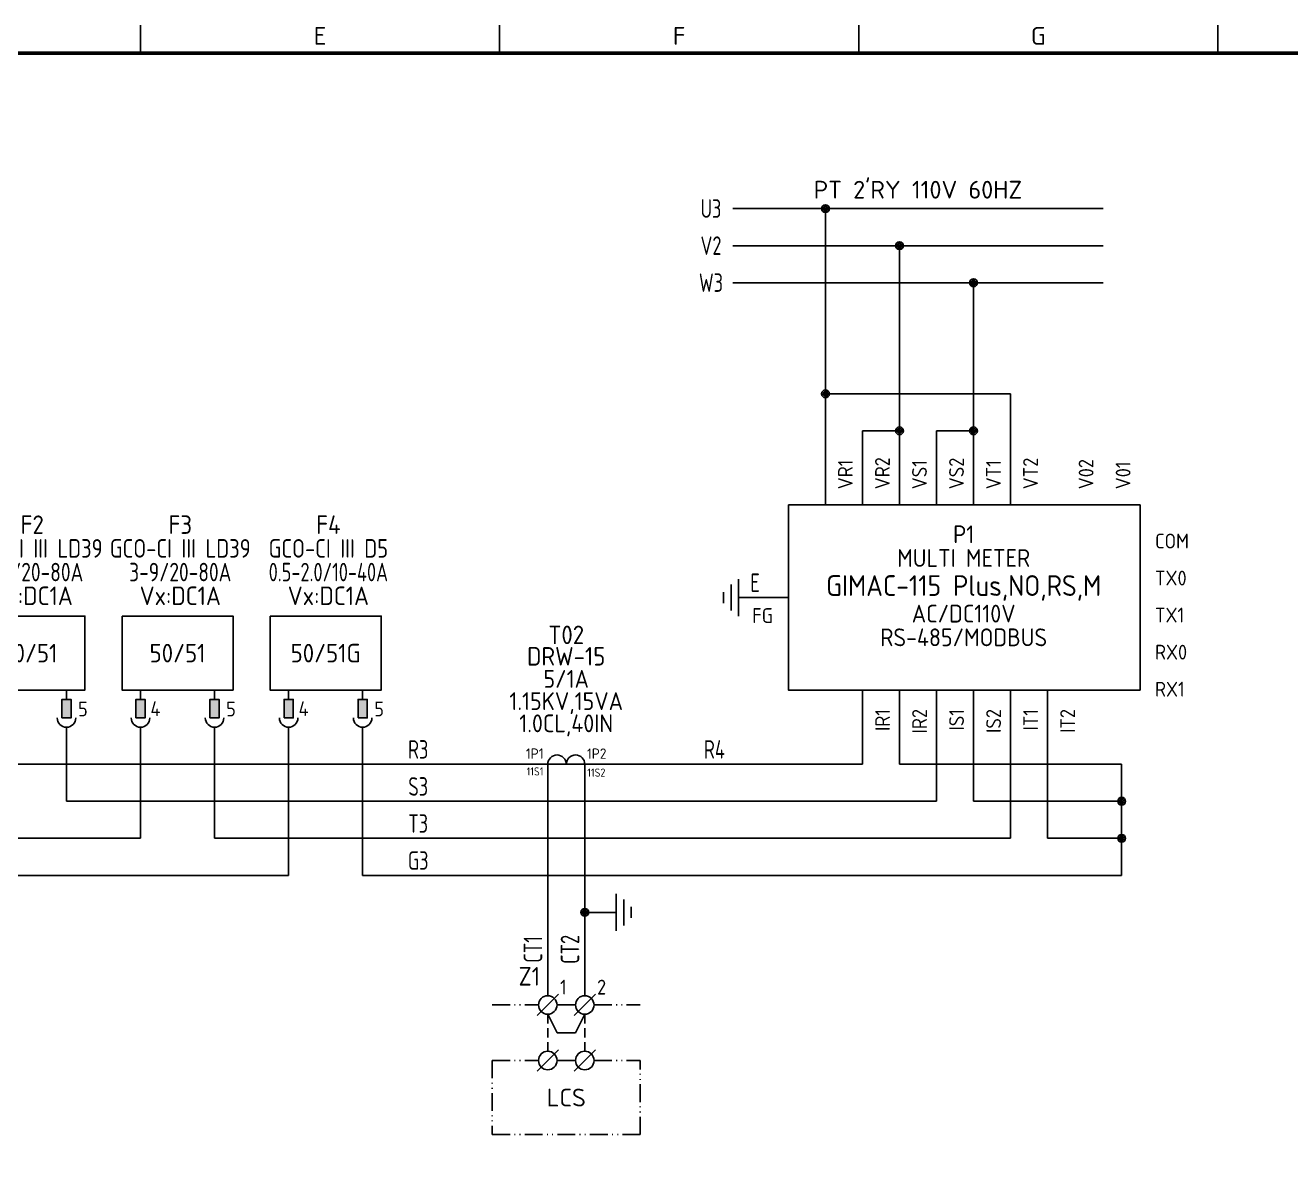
# Model space of a CAD drawing. Header units: millimetres. Extents: x 0 to 556, y 1 to 306.
# Drawn here: x 194.4 to 365.3, y 134.7 to 287.2 of the extents above; entities that cross this region are included whole.
import ezdxf
from ezdxf.enums import TextEntityAlignment as Align

# ---------------------------------------------------------------- set-up
doc = ezdxf.new("R2010")
doc.units = ezdxf.units.MM
doc.linetypes.add('ACAD_ISO12W100', pattern=[21, 12, -3, 0, -3, 0, -3])
doc.linetypes.add('HIDDEN', pattern=[0.375, 0.25, -0.125])
for name, color, linetype in [('MISC', 7, 'Continuous'), ('Normal Text', 7, 'Continuous'), ('Sheet Line', 3, 'Continuous'), ('Sheet Text', 2, 'Continuous'), ('SYMS', 7, 'Continuous'), ('TAGS', 7, 'Continuous'), ('TERMS', 7, 'Continuous'), ('WIRE(DEFAULT)', 7, 'Continuous'), ('WIRE_GREEN', 3, 'Continuous'), ('WIRE_RED', 1, 'Continuous'), ('WIREFIXED', 7, 'Continuous')]:
    doc.layers.add(name, color=color, linetype=linetype)
doc.layers.add('Sheet Out Line', color=2, linetype='Continuous', lineweight=50)
doc.styles.add('WD', font='ISOCP2.shx')
doc.styles.add('WD_IEC', font='ISOCP2.shx', dxfattribs={"width": 1.1, "height": 2.4, "bigfont": 'whgtxt.shx'})

# ---------------------------------------------------------------- blocks, each defined once
blk = doc.blocks.new('VH61_MULTIMFT1')
blk.add_lwpolyline([(0, 25), (47.5, 25), (47.5, 0), (0, 0)], close=True)
at = {"linetype": 'Continuous', "style": 'WD'}
for tag, p in [('TERM01', (6.7, 27.12)), ('TERM02', (11.7, 27.12)), ('TERM03', (16.7, 27.12)), ('TERM04', (21.7, 27.12)), ('TERM05', (26.7, 27.12)), ('TERM06', (31.7, 27.12)), ('TERM07', (39.2, 27.12)), ('TERM08', (44.2, 27.12))]:
    blk.add_attdef(tag, text='', height=2, rotation=90, dxfattribs=at).set_placement(p, align=Align.TOP_LEFT)
at = {"style": 'WD', "flags": 1}
for tag, p in [('X2TERM01', (5, 25)), ('X2TERM02', (10, 25)), ('X2TERM03', (15, 25)), ('X2TERM04', (20, 25)), ('X2TERM05', (25, 25)), ('X2TERM06', (30, 25)), ('X2TERM07', (37.5, 25)), ('X2TERM08', (42.5, 25))]:
    blk.add_attdef(tag, p, '', height=0.34, rotation=90, dxfattribs=at)
at = {"style": 'WD_IEC'}
for tag, height, p in [('TAG1', 2.4, (23.67, 21.04)), ('RATING12', 2.4, (23.67, 17.84)), ('RATING11', 2.8, (23.67, 14.12)), ('RATING1', 2.4, (23.67, 10.33)), ('RATING2', 2.4, (23.67, 7.13)), ('TEXT1', 2.4, (23.67, 3.93))]:
    blk.add_attdef(tag, text='', height=height, dxfattribs=at).set_placement(p, align=Align.MIDDLE_CENTER)
at = {"style": 'WD', "flags": 1}
for tag, p in [('X1TERM16', (47.5, 22.5)), ('X1TERM17', (47.5, 17.5)), ('X1TERM18', (47.5, 12.5)), ('X1TERM19', (47.5, 7.5)), ('X1TERM20', (47.5, 2.5))]:
    blk.add_attdef(tag, p, '', height=0.34, dxfattribs=at)
at = {"linetype": 'Continuous', "style": 'WD'}
for tag, p in [('TERM16', (49.51, 19.13)), ('TERM17', (49.51, 14.13)), ('TERM18', (49.51, 9.13)), ('TERM19', (49.51, 4.13)), ('TERM20', (49.51, -0.87))]:
    blk.add_attdef(tag, p, '', height=2, dxfattribs=at)
at = {"flags": 1}
for tag, height, style, p in [('X4TERM15', 0.34, 'WD', (0, 12.5)), ('INST', 1, 'WD_IEC', (-2.2, 3.75)), ('CAT', 1, 'WD_IEC', (-2.28, 1.08)), ('LOC', 1, 'WD_IEC', (-2.31, 2.41)), ('FAMILY', 1, 'WD_IEC', (-2.21, -0.31)), ('MFG', 1, 'WD_IEC', (-2.42, -1.61)), ('WDTAGALT', 1, 'WD_IEC', (-2.42, -4.39)), ('ASSYCODE', 1, 'WD_IEC', (-2.37, -2.9)), ('PEER_PINLIST', 1, 'WD_IEC', (-2.37, -5.68))]:
    blk.add_attdef(tag, text='', height=height, dxfattribs=dict(at, style=style)).set_placement(p, align=Align.RIGHT)
at = {"linetype": 'Continuous', "style": 'WD'}
blk.add_attdef('TERM15', text='', height=2, dxfattribs=at).set_placement((-2.08, 9.07), align=Align.RIGHT)
at = {"style": 'WD', "flags": 1}
for tag, p in [('X8TERM09', (10, 0)), ('X8TERM10', (15, 0)), ('X8TERM11', (20, 0)), ('X8TERM12', (25, 0)), ('X8TERM13', (30, 0)), ('X8TERM14', (35, 0))]:
    blk.add_attdef(tag, text='', height=0.34, rotation=90, dxfattribs=at).set_placement(p, align=Align.RIGHT)
at = {"linetype": 'Continuous', "style": 'WD'}
for tag, p in [('TERM09', (11.71, -2.55)), ('TERM10', (16.71, -2.55)), ('TERM11', (21.71, -2.55)), ('TERM12', (26.71, -2.55)), ('TERM13', (31.71, -2.55)), ('TERM14', (36.71, -2.55))]:
    blk.add_attdef(tag, text='', height=2, rotation=90, dxfattribs=at).set_placement(p, align=Align.TOP_RIGHT)
blk = doc.blocks.new('WDDOT')
for radius in [0.529, 0.33, 0.164]:
    blk.add_circle((0, 0), radius)
blk = doc.blocks.new('HGND3')
at = {"color": 3}
for p, q in [((-2.75, -1.75), (-2.75, 1.75)), ((-1.75, -2.5), (-1.75, 2.5)), ((-3.75, -0.75), (-3.75, 0.75)), ((0, 0), (-1.75, 0))]:
    blk.add_line(p, q, dxfattribs=at)
at = {"style": 'WD_IEC'}
for tag, p in [('INST', (2.1, 10.03)), ('LOC', (2.1, 6.53))]:
    blk.add_attdef(tag, text='', height=2.5, dxfattribs=at).set_placement(p, align=Align.RIGHT)
at = {"color": 3, "style": 'WD_IEC', "flags": 1}
blk.add_attdef('TAG1', text='', height=2.4, dxfattribs=at).set_placement((2, 3.39), align=Align.RIGHT)
at = {"style": 'WD_IEC', "flags": 1}
blk.add_attdef('X1TERM01', (0, 0), '', height=0.32, dxfattribs=at)
blk = doc.blocks.new('WD_WNH')
at = {"linetype": 'Continuous', "style": 'WD_IEC', "width": 0.8}
blk.add_attdef('WIRENO', text='', height=2.5, dxfattribs=at).set_placement((0, 0.75), align=Align.CENTER)
at = {"style": 'WD_IEC', "flags": 1}
for tag, p in [('W08USER', (0, 0.375)), ('W04USER', (0, 0.875)), ('W05USER', (0, 0.75)), ('W09USER', (0, 0.25)), ('W03USER', (0, 1)), ('W06USER', (0, 0.625)), ('W07USER', (0, 0.5)), ('W02USER', (0, 1.125)), ('W01USER', (0, 1.25)), ('W10USER', (0, 0.125))]:
    blk.add_attdef(tag, text='', height=0.08, dxfattribs=at).set_placement(p, align=Align.CENTER)
blk = doc.blocks.new('HDA1_CT1')
for p, q in [((-5, 0), (5, 0)), ((2.5, 0), (2.5, -2.5))]:
    blk.add_line(p, q)
for centre in [(-1.25, 0), (1.25, 0)]:
    blk.add_arc(centre, 1.25, 0, 180)
at = {"layer": 'SYMS'}
blk.add_line((-2.5, -2.5), (-2.5, 0), dxfattribs=at)
at = {"style": 'WD_IEC'}
for tag, height, p in [('TAG1', 2.5, (-0.01, 17.84)), ('RATING11', 2.5, (-0.01, 14.95)), ('RATING1', 2.4, (-0.01, 11.95)), ('RATING2', 2.4, (-0.01, 8.95)), ('RATING3', 2.4, (-0.01, 5.95)), ('RATING4', 2.4, (-0.01, 2.95))]:
    blk.add_attdef(tag, text='', height=height, dxfattribs=at).set_placement(p, align=Align.CENTER)
at = {"flags": 1}
for tag, p, height, style in [('LOC', (9.33, 5.86), 1, 'WD_IEC'), ('INST', (9.44, 7.12), 1, 'WD_IEC'), ('FAMILY', (9.34, 4.5), 1, 'WD_IEC'), ('CAT', (9.38, 3.25), 1, 'WD_IEC'), ('MFG', (9.32, 2), 1, 'WD_IEC'), ('X4TERM01', (-5, 0), 0.08, 'WD'), ('X1TERM02', (5, 0), 0.08, 'WD'), ('ASSYCODE', (9.19, 0.68), 1, 'WD_IEC'), ('X4TERM03', (-2.5, -2.5), 0.08, 'WD'), ('X1TERM04', (2.5, -2.5), 0.08, 'WD')]:
    blk.add_attdef(tag, p, '', height=height, dxfattribs=dict(at, style=style))
at = {"style": 'WD_IEC', "width": 1.05}
blk.add_attdef('TERM01', text='', height=1.4, dxfattribs=at).set_placement((-3.06, 0.31), align=Align.BOTTOM_RIGHT)
blk.add_attdef('TERM02', text='', height=1.4, dxfattribs=at).set_placement((2.78, 0.31), align=Align.BOTTOM_LEFT)
at = {"style": 'WD_IEC'}
blk.add_attdef('TERM03', text='', height=1.1, dxfattribs=at).set_placement((-3.09, -0.42), align=Align.TOP_RIGHT)
blk.add_attdef('TERM04', text='', height=1.1, dxfattribs=at).set_placement((2.84, -0.58), align=Align.TOP_LEFT)
blk = doc.blocks.new('HGND2')
at = {"color": 3}
for p, q in [((1.75, -2.5), (1.75, 2.5)), ((2.75, -1.75), (2.75, 1.75)), ((0, 0), (1.75, 0)), ((3.75, -0.75), (3.75, 0.75))]:
    blk.add_line(p, q, dxfattribs=at)
at = {"style": 'WD_IEC'}
for tag, p in [('INST', (10.12, 7)), ('LOC', (10.12, 3.5))]:
    blk.add_attdef(tag, text='', height=2.5, dxfattribs=at).set_placement(p, align=Align.RIGHT)
at = {"color": 3, "style": 'WD_IEC', "flags": 1}
blk.add_attdef('TAG1', (4, 0.13), '', height=2.4, dxfattribs=at)
at = {"style": 'WD_IEC', "flags": 1}
blk.add_attdef('X4TERM01', (0, 0), '', height=0.32, dxfattribs=at)
blk = doc.blocks.new('HT0W_TB1')
blk.add_circle((0, 0), 1.25)
at = {"layer": 'SYMS'}
blk.add_line((-1.44, -1.44), (1.44, 1.44), dxfattribs=at)
at = {"style": 'WD_IEC', "flags": 1}
for tag, p in [('INST', (-1.04, 7.87)), ('LOC', (-1.04, 4.87))]:
    blk.add_attdef(tag, text='', height=2.5, dxfattribs=at).set_placement(p, align=Align.BOTTOM_RIGHT)
at = {"style": 'WD_IEC'}
blk.add_attdef('TAGSTRIP', text='', height=2.5, dxfattribs=at).set_placement((-1.04, 1.87), align=Align.BOTTOM_RIGHT)
blk.add_attdef('TERM01', text='', height=2, dxfattribs=at).set_placement((1.66, 0.81), align=Align.BOTTOM_LEFT)
at = {"flags": 1}
for tag, p, height, style in [('X4LINK', (-1.25, 0), 0.01, 'WD'), ('X4TERM01', (-1.25, 0), 0.25, 'WD_IEC'), ('STRIPSEQ', (-0.02, -0.02), 0.025, 'WD_IEC'), ('X2TERM01', (0, 1.25), 0.25, 'WD_IEC'), ('X1LINK', (1.25, 0), 0.01, 'WD'), ('X1TERM01', (1.25, 0), 0.25, 'WD_IEC'), ('LINKTERM', (-0.02, -0.06), 0.025, 'WD_IEC'), ('X8TERM01', (0, -1.25), 0.25, 'WD_IEC')]:
    blk.add_attdef(tag, p, '', height=height, dxfattribs=dict(at, style=style))
at = {"style": 'WD_IEC', "flags": 1}
for tag, height, p in [('CAT', 1, (-1.95, -2.37)), ('MFG', 1, (-2.09, -3.63)), ('ASSYCODE', 1, (-2.04, -4.92)), ('DESC1', 2, (-1.78, -7.62)), ('DESC2', 2, (-1.78, -10.06)), ('DESC3', 2, (-1.78, -12.55))]:
    blk.add_attdef(tag, text='', height=height, dxfattribs=at).set_placement(p, align=Align.RIGHT)
blk = doc.blocks.new('HT0_TB1')
blk.add_circle((0, 0), 1.25)
at = {"layer": 'SYMS'}
blk.add_line((-1.44, -1.44), (1.44, 1.44), dxfattribs=at)
at = {"flags": 1}
for tag, p, height, style in [('X4LINK', (-1.25, 0), 0.01, 'WD'), ('X4TERM01', (-1.25, 0), 0.25, 'WD_IEC'), ('X2TERM01', (0, 1.25), 0.25, 'WD_IEC'), ('X1LINK', (1.25, 0), 0.01, 'WD'), ('X1TERM01', (1.25, 0), 0.25, 'WD_IEC'), ('X8TERM01', (0, -1.25), 0.25, 'WD_IEC')]:
    blk.add_attdef(tag, p, '', height=height, dxfattribs=dict(at, style=style))
blk = doc.blocks.new('WD_WNV')
at = {"linetype": 'Continuous', "style": 'WD_IEC', "width": 0.8}
blk.add_attdef('WIRENO', text='', height=2.5, rotation=90, dxfattribs=at).set_placement((-0.75, 0), align=Align.CENTER)
at = {"style": 'WD_IEC', "flags": 1}
for tag, p in [('W08USER', (-1, 0.375)), ('W04USER', (-1, 0.875)), ('W05USER', (-1, 0.75)), ('W09USER', (-1, 0.25)), ('W03USER', (-1, 1)), ('W06USER', (-1, 0.625)), ('W07USER', (-1, 0.5)), ('W02USER', (-1, 1.125)), ('W01USER', (-1, 1.25)), ('W10USER', (-1, 0.125))]:
    blk.add_attdef(tag, text='', height=0.08, dxfattribs=at).set_placement(p, align=Align.CENTER)
blk = doc.blocks.new('LSSA3')
at = {"layer": 'Sheet Line'}
for p, q in [((210, 283.5), (210, 287.25)), ((258.5, 283.5), (258.5, 287.25)), ((307, 283.5), (307, 287.25)), ((355.5, 283.5), (355.5, 287.25))]:
    blk.add_line(p, q, dxfattribs=at)
at = {"layer": 'Sheet Out Line'}
blk.add_lwpolyline([(16, 6.5), (404, 6.5), (404, 283.5), (16, 283.5)], close=True, dxfattribs=at)
at = {"style": 'WD_IEC', "width": 1.1}
for tag, height, p in [('DESC4', 2.4, (57.5, 39.5)), ('CUSTOMERS31', 3.8, (219, 38)), ('TITLE1', 3.6, (333, 37.5)), ('CUSTOMERS21', 3.8, (219, 35.25)), ('DESC3', 2.4, (57.5, 33.5)), ('CUSTOMERS32', 3.8, (219, 32.5)), ('TITLE2', 3.6, (333, 32.5)), ('CUSTOMERS22', 3.8, (219, 29.75)), ('TITLE3', 3.6, (333, 27.5)), ('RN', 3.5, (398, 28.75)), ('DESC2', 2.4, (57.5, 27.5)), ('CUSTOMERS33', 3.8, (219, 27)), ('DESC1', 2.4, (57.5, 21.5)), ('FILE', 2.4, (314, 18.5)), ('WORKNO', 3.5, (365.5, 18.5)), ('DESC0', 2.4, (57.5, 15.5)), ('SHN', 2.4, (395, 12)), ('TSH', 2.4, (401, 9))]:
    blk.add_attdef(tag, text='', height=height, dxfattribs=at).set_placement(p, align=Align.MIDDLE_CENTER)
at = {"style": 'WD_IEC'}
for tag, p in [('DATE4', (96.5, 39.5)), ('DRWN4', (111.5, 39.5)), ('DSGN4', (126.5, 39.5)), ('CHKD4', (141.5, 39.5)), ('APPD4', (156.5, 39.5)), ('DATE3', (96.5, 33.5)), ('DRWN3', (111.5, 33.5)), ('DSGN3', (126.5, 33.5)), ('CHKD3', (141.5, 33.5)), ('APPD3', (156.5, 33.5)), ('DATE2', (96.5, 27.5)), ('DRWN2', (111.5, 27.5)), ('DSGN2', (126.5, 27.5)), ('CHKD2', (141.5, 27.5)), ('APPD2', (156.5, 27.5)), ('DATE1', (96.5, 21.5)), ('DRWN1', (111.5, 21.5)), ('DSGN1', (126.5, 21.5)), ('CHKD1', (141.5, 21.5)), ('APPD1', (156.5, 21.5)), ('DATE0', (96.5, 15.5)), ('DRWN0', (111.5, 15.5)), ('DSGN0', (126.5, 15.5)), ('CHKD0', (141.5, 15.5)), ('APPD0', (156.5, 15.5))]:
    blk.add_attdef(tag, text='', height=2.4, dxfattribs=at).set_placement(p, align=Align.MIDDLE_CENTER)
at = {"style": 'WD_IEC', "width": 1.1}
for tag, p in [('DWG1ST', (345, 10.5)), ('DWGNO', (373.49, 10.5))]:
    blk.add_attdef(tag, text='', height=3.5, dxfattribs=at).set_placement(p, align=Align.MIDDLE_LEFT)
at = {"style": 'WD_IEC', "width": 1.1, "flags": 9}
blk.add_attdef('WD_TB', (0, 0), '', height=2.4, dxfattribs=at)
at = {"layer": 'Sheet Text', "style": 'WD_IEC', "width": 1.1}
for s, p in [('E', (234.25, 284.62)), ('F', (282.75, 284.62)), ('G', (331.25, 284.62))]:
    blk.add_text(s, height=2.4, dxfattribs=at).set_placement(p, align=Align.CENTER)
blk = doc.blocks.new('VG21_OCR1')
for p, q in [((-5, -6.25), (-5, -5)), ((5, -6.25), (5, -5)), ((-5, -12.5), (-5, -10)), ((5, -12.5), (5, -10))]:
    blk.add_line(p, q)
for points in [[(-7.5, 5), (7.5, 5), (7.5, -5), (-7.5, -5)], [(-5.62, -8.75), (-4.38, -8.75), (-4.38, -6.25), (-5.62, -6.25)], [(4.38, -8.75), (5.62, -8.75), (5.62, -6.25), (4.38, -6.25)]]:
    blk.add_lwpolyline(points, close=True)
for centre in [(-5, -8.75), (5, -8.75)]:
    blk.add_arc(centre, 1.25, 180, 0)
for points in [[(-5.62, -6.25), (-5.62, -8.75), (-4.38, -6.25), (-4.38, -8.75)], [(4.38, -6.25), (4.38, -8.75), (5.62, -6.25), (5.62, -8.75)]]:
    blk.add_solid(points)
at = {"style": 'WD'}
for tag, p in [('TAG1', (0.37, 15.34)), ('RATING11', (0.37, 12.14)), ('RATING1', (0.37, 8.94)), ('RATING2', (0.37, 5.74))]:
    blk.add_attdef(tag, text='', height=2.5, dxfattribs=at).set_placement(p, align=Align.BOTTOM_CENTER)
at = {"style": 'WD', "flags": 1}
for tag, p in [('INST', (-10.31, 1.22)), ('LOC', (-10.35, -0.14)), ('CAT', (-10.33, -1.49)), ('FAMILY', (-10.23, -2.87)), ('MFG', (-10.29, -4.28)), ('ASSYCODE', (-10.35, -5.64))]:
    blk.add_attdef(tag, text='', height=1, dxfattribs=at).set_placement(p, align=Align.RIGHT)
at = {"style": 'WD'}
blk.add_attdef('RATING12', text='', height=2.5, dxfattribs=at).set_placement((0, 0), align=Align.MIDDLE_CENTER)
at = {"linetype": 'Continuous', "style": 'WD'}
for tag, p in [('TERM01', (-3.66, -8.5)), ('TERM02', (6.57, -8.54))]:
    blk.add_attdef(tag, p, '', height=2, dxfattribs=at)
at = {"style": 'WD', "flags": 1}
for tag, p in [('X8TERM01', (-5, -12.5)), ('X8TERM02', (5, -12.5))]:
    blk.add_attdef(tag, p, '', height=0.32, dxfattribs=at)

msp = doc.modelspace()

# ---------------------------------------------------------------- linework, layer by layer
at = {"linetype": 'HIDDEN', "ltscale": 5}
for p, q in [((265, 153.75), (265, 148.75)), ((270, 153.75), (270, 148.75))]:
    msp.add_line(p, q, dxfattribs=at)
for p, q in [((265, 153.75), (266.25, 151.25)), ((270, 153.75), (268.75, 151.25))]:
    msp.add_line(p, q)
at = {"layer": 'Normal Text', "linetype": 'ACAD_ISO12W100', "ltscale": 0.2}
for p, q in [((257.5, 155), (263.75, 155)), ((266.25, 155), (268.75, 155)), ((271.25, 155), (277.5, 155)), ((257.5, 147.5), (263.75, 147.5)), ((257.5, 147.5), (257.5, 137.5)), ((266.25, 147.5), (268.75, 147.5)), ((271.25, 147.5), (277.5, 147.5)), ((277.5, 137.5), (277.5, 147.5)), ((257.5, 137.5), (277.5, 137.5))]:
    msp.add_line(p, q, dxfattribs=at)
at = {"layer": 'Normal Text'}
msp.add_line((266.25, 151.25), (268.75, 151.25), dxfattribs=at)
at = {"layer": 'WIRE(DEFAULT)', "linetype": 'Continuous'}
for p, q in [((307.5, 187.5), (307.5, 197.5)), ((312.5, 197.5), (312.5, 187.5)), ((317.5, 197.5), (317.5, 182.5)), ((322.5, 197.5), (322.5, 182.5)), ((327.5, 197.5), (327.5, 177.5)), ((332.5, 197.5), (332.5, 177.5)), ((200, 190), (200, 182.5)), ((210, 190), (210, 177.5)), ((220, 190), (220, 177.5)), ((230, 190), (230, 172.5)), ((240, 190), (240, 172.5)), ((312.5, 187.5), (342.5, 187.5)), ((342.5, 187.5), (342.5, 172.5)), ((200, 182.5), (317.5, 182.5)), ((322.5, 182.5), (342.5, 182.5)), ((137.5, 177.5), (210, 177.5)), ((220, 177.5), (327.5, 177.5)), ((332.5, 177.5), (342.5, 177.5)), ((137.5, 172.5), (230, 172.5)), ((240, 172.5), (342.5, 172.5))]:
    msp.add_line(p, q, dxfattribs=at)
at = {"layer": 'WIRE(DEFAULT)'}
for p, q in [((180, 187.5), (262.5, 187.5)), ((272.5, 187.5), (307.5, 187.5)), ((265, 185), (265, 156.25)), ((270, 185), (270, 185)), ((270, 185), (270, 156.25)), ((270, 167.5), (272.5, 167.5))]:
    msp.add_line(p, q, dxfattribs=at)
at = {"layer": 'WIRE_GREEN'}
for q in [(292.5, 210), (297.5, 210)]:
    msp.add_line((297.5, 210), q, dxfattribs=at)
at = {"layer": 'WIRE_RED'}
for p, q in [((290, 262.5), (340, 262.5)), ((290, 257.5), (340, 257.5)), ((290, 252.5), (340, 252.5))]:
    msp.add_line(p, q, dxfattribs=at)
at = {"layer": 'WIRE_RED', "linetype": 'Continuous'}
for p, q in [((302.5, 222.5), (302.5, 262.5)), ((312.5, 222.5), (312.5, 257.5)), ((322.5, 222.5), (322.5, 252.5)), ((327.5, 237.5), (302.5, 237.5)), ((327.5, 222.5), (327.5, 237.5)), ((312.5, 232.5), (307.5, 232.5)), ((307.5, 232.5), (307.5, 222.5)), ((322.5, 232.5), (317.5, 232.5)), ((317.5, 232.5), (317.5, 222.5))]:
    msp.add_line(p, q, dxfattribs=at)

# ---------------------------------------------------------------- block references
at = {"layer": 'SYMS'}
for name, p in [('LSSA3', (0, 0)), ('WDDOT', (302.5, 262.5)), ('WDDOT', (312.5, 257.5)), ('WDDOT', (322.5, 252.5)), ('HGND3', (292.5, 210)), ('HGND2', (272.5, 167.5)), ('WDDOT', (270, 167.5)), ('HT0_TB1', (265, 147.5)), ('HT0_TB1', (270, 147.5))]:
    msp.add_blockref(name, p, dxfattribs=at)
at = {"layer": 'SYMS', "linetype": 'Continuous'}
for p in [(302.5, 237.5), (312.5, 232.5), (322.5, 232.5), (342.5, 182.5), (342.5, 177.5)]:
    msp.add_blockref('WDDOT', p, dxfattribs=at)
at = {"layer": 'SYMS'}
ref = msp.add_blockref('VH61_MULTIMFT1', (297.5, 197.5), dxfattribs=at)
ref.add_attrib('RATING2', 'RS-485/MODBUS', dxfattribs={"layer": 'MISC', "height": 2.4, "style": 'WD_IEC'}).set_placement((321.17, 204.63), align=Align.MIDDLE_CENTER)
ref.add_attrib('RATING1', 'AC/DC110V', dxfattribs={"layer": 'MISC', "height": 2.4, "style": 'WD_IEC'}).set_placement((321.17, 207.83), align=Align.MIDDLE_CENTER)
ref.add_attrib('RATING11', 'GIMAC-115 Plus,NO,RS,M', dxfattribs={"layer": 'MISC', "height": 2.8, "style": 'WD_IEC'}).set_placement((321.17, 211.62), align=Align.MIDDLE_CENTER)
ref.add_attrib('RATING12', 'MULTI METER', dxfattribs={"layer": 'MISC', "height": 2.4, "style": 'WD_IEC'}).set_placement((321.17, 215.34), align=Align.MIDDLE_CENTER)
ref.add_attrib('TAG1', 'P1', dxfattribs={"layer": 'TAGS', "height": 2.4, "style": 'WD_IEC'}).set_placement((321.17, 218.54), align=Align.MIDDLE_CENTER)
ref.add_attrib('TERM15', 'FG', dxfattribs={"layer": 'TERMS', "linetype": 'Continuous', "height": 2, "style": 'WD'}).set_placement((295.42, 206.57), align=Align.RIGHT)
ref.add_attrib('TERM01', 'VR1', dxfattribs={"layer": 'TERMS', "linetype": 'Continuous', "height": 2, "rotation": 90, "style": 'WD'}).set_placement((304.2, 224.62), align=Align.TOP_LEFT)
ref.add_attrib('TERM20', 'RX1', (347.01, 196.63), dxfattribs={"layer": 'TERMS', "linetype": 'Continuous', "height": 2, "style": 'WD'})
ref.add_attrib('TERM19', 'RX0', (347.01, 201.63), dxfattribs={"layer": 'TERMS', "linetype": 'Continuous', "height": 2, "style": 'WD'})
ref.add_attrib('TERM18', 'TX1', (347.01, 206.63), dxfattribs={"layer": 'TERMS', "linetype": 'Continuous', "height": 2, "style": 'WD'})
ref.add_attrib('TERM17', 'TX0', (347.01, 211.63), dxfattribs={"layer": 'TERMS', "linetype": 'Continuous', "height": 2, "style": 'WD'})
ref.add_attrib('TERM16', 'COM', (347.01, 216.63), dxfattribs={"layer": 'TERMS', "linetype": 'Continuous', "height": 2, "style": 'WD'})
ref.add_attrib('TERM14', 'IT2', dxfattribs={"layer": 'TERMS', "linetype": 'Continuous', "height": 2, "rotation": 90, "style": 'WD'}).set_placement((334.21, 194.95), align=Align.TOP_RIGHT)
ref.add_attrib('TERM13', 'IT1', dxfattribs={"layer": 'TERMS', "linetype": 'Continuous', "height": 2, "rotation": 90, "style": 'WD'}).set_placement((329.21, 194.95), align=Align.TOP_RIGHT)
ref.add_attrib('TERM12', 'IS2', dxfattribs={"layer": 'TERMS', "linetype": 'Continuous', "height": 2, "rotation": 90, "style": 'WD'}).set_placement((324.21, 194.95), align=Align.TOP_RIGHT)
ref.add_attrib('TERM11', 'IS1', dxfattribs={"layer": 'TERMS', "linetype": 'Continuous', "height": 2, "rotation": 90, "style": 'WD'}).set_placement((319.21, 194.95), align=Align.TOP_RIGHT)
ref.add_attrib('TERM10', 'IR2', dxfattribs={"layer": 'TERMS', "linetype": 'Continuous', "height": 2, "rotation": 90, "style": 'WD'}).set_placement((314.21, 194.95), align=Align.TOP_RIGHT)
ref.add_attrib('TERM09', 'IR1', dxfattribs={"layer": 'TERMS', "linetype": 'Continuous', "height": 2, "rotation": 90, "style": 'WD'}).set_placement((309.21, 194.95), align=Align.TOP_RIGHT)
ref.add_attrib('TERM08', 'V01', dxfattribs={"layer": 'TERMS', "linetype": 'Continuous', "height": 2, "rotation": 90, "style": 'WD'}).set_placement((341.7, 224.62), align=Align.TOP_LEFT)
ref.add_attrib('TERM07', 'V02', dxfattribs={"layer": 'TERMS', "linetype": 'Continuous', "height": 2, "rotation": 90, "style": 'WD'}).set_placement((336.7, 224.62), align=Align.TOP_LEFT)
ref.add_attrib('TERM06', 'VT2', dxfattribs={"layer": 'TERMS', "linetype": 'Continuous', "height": 2, "rotation": 90, "style": 'WD'}).set_placement((329.2, 224.62), align=Align.TOP_LEFT)
ref.add_attrib('TERM05', 'VT1', dxfattribs={"layer": 'TERMS', "linetype": 'Continuous', "height": 2, "rotation": 90, "style": 'WD'}).set_placement((324.2, 224.62), align=Align.TOP_LEFT)
ref.add_attrib('TERM04', 'VS2', dxfattribs={"layer": 'TERMS', "linetype": 'Continuous', "height": 2, "rotation": 90, "style": 'WD'}).set_placement((319.2, 224.62), align=Align.TOP_LEFT)
ref.add_attrib('TERM03', 'VS1', dxfattribs={"layer": 'TERMS', "linetype": 'Continuous', "height": 2, "rotation": 90, "style": 'WD'}).set_placement((314.2, 224.62), align=Align.TOP_LEFT)
ref.add_attrib('TERM02', 'VR2', dxfattribs={"layer": 'TERMS', "linetype": 'Continuous', "height": 2, "rotation": 90, "style": 'WD'}).set_placement((309.2, 224.62), align=Align.TOP_LEFT)
at = {"layer": 'SYMS', "linetype": 'Continuous'}
ref = msp.add_blockref('VG21_OCR1', (195, 202.5), dxfattribs=at)
ref.add_attrib('TERM02', '5', (201.57, 193.96), dxfattribs={"layer": 'TERMS', "linetype": 'Continuous', "height": 2, "style": 'WD'})
ref.add_attrib('TERM01', '4', (191.34, 194), dxfattribs={"layer": 'TERMS', "linetype": 'Continuous', "height": 2, "style": 'WD'})
ref.add_attrib('RATING12', '50/51', dxfattribs={"layer": 'MISC', "height": 2.5, "style": 'WD'}).set_placement((195, 202.5), align=Align.MIDDLE_CENTER)
ref.add_attrib('RATING2', 'Vx:DC1A', dxfattribs={"layer": 'MISC', "height": 2.5, "style": 'WD'}).set_placement((195.37, 208.24), align=Align.BOTTOM_CENTER)
ref.add_attrib('RATING1', '3-9/20-80A', dxfattribs={"layer": 'MISC', "height": 2.5, "style": 'WD', "width": 0.85}).set_placement((195.37, 211.44), align=Align.BOTTOM_CENTER)
ref.add_attrib('RATING11', 'GCO-CI III LD39', dxfattribs={"layer": 'MISC', "height": 2.5, "style": 'WD', "width": 0.9}).set_placement((195.37, 214.64), align=Align.BOTTOM_CENTER)
ref.add_attrib('TAG1', 'F2', dxfattribs={"layer": 'TAGS', "height": 2.5, "style": 'WD'}).set_placement((195.37, 217.84), align=Align.BOTTOM_CENTER)
ref = msp.add_blockref('VG21_OCR1', (215, 202.5), dxfattribs=at)
ref.add_attrib('TERM02', '5', (221.57, 193.96), dxfattribs={"layer": 'TERMS', "linetype": 'Continuous', "height": 2, "style": 'WD'})
ref.add_attrib('TERM01', '4', (211.34, 194), dxfattribs={"layer": 'TERMS', "linetype": 'Continuous', "height": 2, "style": 'WD'})
ref.add_attrib('RATING12', '50/51', dxfattribs={"layer": 'MISC', "height": 2.5, "style": 'WD'}).set_placement((215, 202.5), align=Align.MIDDLE_CENTER)
ref.add_attrib('RATING2', 'Vx:DC1A', dxfattribs={"layer": 'MISC', "height": 2.5, "style": 'WD'}).set_placement((215.37, 208.24), align=Align.BOTTOM_CENTER)
ref.add_attrib('RATING1', '3-9/20-80A', dxfattribs={"layer": 'MISC', "height": 2.5, "style": 'WD', "width": 0.85}).set_placement((215.37, 211.44), align=Align.BOTTOM_CENTER)
ref.add_attrib('RATING11', 'GCO-CI III LD39', dxfattribs={"layer": 'MISC', "height": 2.5, "style": 'WD', "width": 0.9}).set_placement((215.37, 214.64), align=Align.BOTTOM_CENTER)
ref.add_attrib('TAG1', 'F3', dxfattribs={"layer": 'TAGS', "height": 2.5, "style": 'WD'}).set_placement((215.37, 217.84), align=Align.BOTTOM_CENTER)
ref = msp.add_blockref('VG21_OCR1', (235, 202.5), dxfattribs=at)
ref.add_attrib('TERM02', '5', (241.57, 193.96), dxfattribs={"layer": 'TERMS', "linetype": 'Continuous', "height": 2, "style": 'WD'})
ref.add_attrib('TERM01', '4', (231.34, 194), dxfattribs={"layer": 'TERMS', "linetype": 'Continuous', "height": 2, "style": 'WD'})
ref.add_attrib('RATING12', '50/51G', dxfattribs={"layer": 'MISC', "height": 2.5, "style": 'WD'}).set_placement((235, 202.5), align=Align.MIDDLE_CENTER)
ref.add_attrib('RATING2', 'Vx:DC1A', dxfattribs={"layer": 'MISC', "height": 2.5, "style": 'WD'}).set_placement((235.37, 208.24), align=Align.BOTTOM_CENTER)
ref.add_attrib('RATING1', '0.5-2.0/10-40A', dxfattribs={"layer": 'MISC', "height": 2.5, "style": 'WD', "width": 0.8}).set_placement((235.37, 211.44), align=Align.BOTTOM_CENTER)
ref.add_attrib('RATING11', 'GCO-CI III D5', dxfattribs={"layer": 'MISC', "height": 2.5, "style": 'WD', "width": 0.9}).set_placement((235.37, 214.64), align=Align.BOTTOM_CENTER)
ref.add_attrib('TAG1', 'F4', dxfattribs={"layer": 'TAGS', "height": 2.5, "style": 'WD'}).set_placement((235.37, 217.84), align=Align.BOTTOM_CENTER)
at = {"layer": 'SYMS'}
ref = msp.add_blockref('HDA1_CT1', (267.5, 187.5), dxfattribs=at)
ref.add_attrib('TERM01', '1P1', dxfattribs={"layer": 'TERMS', "height": 1.4, "style": 'WD_IEC', "width": 1.05}).set_placement((264.44, 187.81), align=Align.BOTTOM_RIGHT)
ref.add_attrib('TERM02', '1P2', dxfattribs={"layer": 'TERMS', "height": 1.4, "style": 'WD_IEC', "width": 1.05}).set_placement((270.28, 187.81), align=Align.BOTTOM_LEFT)
ref.add_attrib('TERM03', '11S1', dxfattribs={"layer": 'TERMS', "height": 1.1, "style": 'WD_IEC'}).set_placement((264.41, 187.08), align=Align.TOP_RIGHT)
ref.add_attrib('TERM04', '11S2', dxfattribs={"layer": 'TERMS', "height": 1.1, "style": 'WD_IEC'}).set_placement((270.34, 186.92), align=Align.TOP_LEFT)
ref.add_attrib('RATING11', 'DRW-15', dxfattribs={"layer": 'MISC', "height": 2.5, "style": 'WD_IEC'}).set_placement((267.49, 200.82), align=Align.CENTER)
ref.add_attrib('RATING1', '5/1A', dxfattribs={"layer": 'MISC', "height": 2.4, "style": 'WD_IEC'}).set_placement((267.49, 197.82), align=Align.CENTER)
ref.add_attrib('RATING2', '1.15KV,15VA', dxfattribs={"layer": 'MISC', "height": 2.4, "style": 'WD_IEC'}).set_placement((267.49, 194.82), align=Align.CENTER)
ref.add_attrib('RATING3', '1.0CL,40IN', dxfattribs={"layer": 'MISC', "height": 2.4, "style": 'WD_IEC'}).set_placement((267.49, 191.82), align=Align.CENTER)
ref.add_attrib('TAG1', 'T02', dxfattribs={"layer": 'TAGS', "height": 2.5, "style": 'WD_IEC'}).set_placement((267.49, 203.71), align=Align.CENTER)
ref = msp.add_blockref('HT0W_TB1', (265, 155), dxfattribs=at)
ref.add_attrib('TAGSTRIP', 'Z1', dxfattribs={"layer": 'TAGS', "height": 2.5, "style": 'WD_IEC'}).set_placement((263.96, 156.87), align=Align.BOTTOM_RIGHT)
ref.add_attrib('TERM01', '1', dxfattribs={"layer": 'TERMS', "height": 2, "style": 'WD_IEC'}).set_placement((266.66, 155.81), align=Align.BOTTOM_LEFT)
ref = msp.add_blockref('HT0W_TB1', (270, 155), dxfattribs=at)
ref.add_attrib('TERM01', '2', dxfattribs={"layer": 'TERMS', "height": 2, "style": 'WD_IEC'}).set_placement((271.66, 155.81), align=Align.BOTTOM_LEFT)
at = {"layer": 'WIREFIXED'}
ref = msp.add_blockref('WD_WNH', (287.04, 260.51), dxfattribs=at)
ref.add_attrib('WIRENOF', 'U3', dxfattribs={"linetype": 'Continuous', "height": 2.5, "style": 'WD_IEC', "width": 0.8}).set_placement((287.04, 261.26), align=Align.CENTER)
ref = msp.add_blockref('WD_WNH', (287.04, 255.51), dxfattribs=at)
ref.add_attrib('WIRENOF', 'V2', dxfattribs={"linetype": 'Continuous', "height": 2.5, "style": 'WD_IEC', "width": 0.8}).set_placement((287.04, 256.26), align=Align.CENTER)
ref = msp.add_blockref('WD_WNH', (287.04, 250.51), dxfattribs=at)
ref.add_attrib('WIRENOF', 'W3', dxfattribs={"linetype": 'Continuous', "height": 2.5, "style": 'WD_IEC', "width": 0.8}).set_placement((287.04, 251.26), align=Align.CENTER)
ref = msp.add_blockref('WD_WNH', (293, 210), dxfattribs=at)
ref.add_attrib('WIRENOF', 'E', dxfattribs={"linetype": 'Continuous', "height": 2.5, "style": 'WD_IEC', "width": 0.8}).set_placement((293, 210.75), align=Align.CENTER)
ref = msp.add_blockref('WD_WNH', (247.5, 187.5), dxfattribs=at)
ref.add_attrib('WIRENOF', 'R3', dxfattribs={"linetype": 'Continuous', "height": 2.5, "style": 'WD_IEC', "width": 0.8}).set_placement((247.5, 188.25), align=Align.CENTER)
ref = msp.add_blockref('WD_WNH', (287.5, 187.5), dxfattribs=at)
ref.add_attrib('WIRENOF', 'R4', dxfattribs={"linetype": 'Continuous', "height": 2.5, "style": 'WD_IEC', "width": 0.8}).set_placement((287.5, 188.25), align=Align.CENTER)
at = {"layer": 'WIREFIXED', "linetype": 'Continuous'}
ref = msp.add_blockref('WD_WNH', (247.5, 182.5), dxfattribs=at)
ref.add_attrib('WIRENOF', 'S3', dxfattribs={"linetype": 'Continuous', "height": 2.5, "style": 'WD_IEC', "width": 0.8}).set_placement((247.5, 183.25), align=Align.CENTER)
ref = msp.add_blockref('WD_WNH', (247.5, 177.5), dxfattribs=at)
ref.add_attrib('WIRENOF', 'T3', dxfattribs={"linetype": 'Continuous', "height": 2.5, "style": 'WD_IEC', "width": 0.8}).set_placement((247.5, 178.25), align=Align.CENTER)
ref = msp.add_blockref('WD_WNH', (247.5, 172.5), dxfattribs=at)
ref.add_attrib('WIRENOF', 'G3', dxfattribs={"linetype": 'Continuous', "height": 2.5, "style": 'WD_IEC', "width": 0.8}).set_placement((247.5, 173.25), align=Align.CENTER)
at = {"layer": 'WIREFIXED'}
ref = msp.add_blockref('WD_WNV', (270, 162.5), dxfattribs=at)
ref.add_attrib('WIRENOF', 'CT2', dxfattribs={"linetype": 'Continuous', "height": 2.5, "rotation": 90, "style": 'WD_IEC', "width": 0.8}).set_placement((269.25, 162.5), align=Align.CENTER)
ref = msp.add_blockref('WD_WNV', (265, 162.5), dxfattribs=at)
ref.add_attrib('WIRENOF', 'CT1', dxfattribs={"linetype": 'Continuous', "height": 2.5, "rotation": 90, "style": 'WD_IEC', "width": 0.8}).set_placement((264.25, 162.5), align=Align.CENTER)

# ---------------------------------------------------------------- texts
at = {"linetype": 'ACAD_ISO12W100', "insert": (315, 263.86), "char_height": 2.4, "width": 31.2017, "attachment_point": 8, "line_spacing_factor": 0.875, "style": 'WD_IEC'}
msp.add_mtext("PT 2'RY 110V 60HZ", dxfattribs=at)
at = {"layer": 'Normal Text', "insert": (267.5, 142.5), "char_height": 2.4, "width": 5, "attachment_point": 5, "style": 'WD_IEC'}
msp.add_mtext('LCS', dxfattribs=at)

doc.saveas('drawing.dxf')
